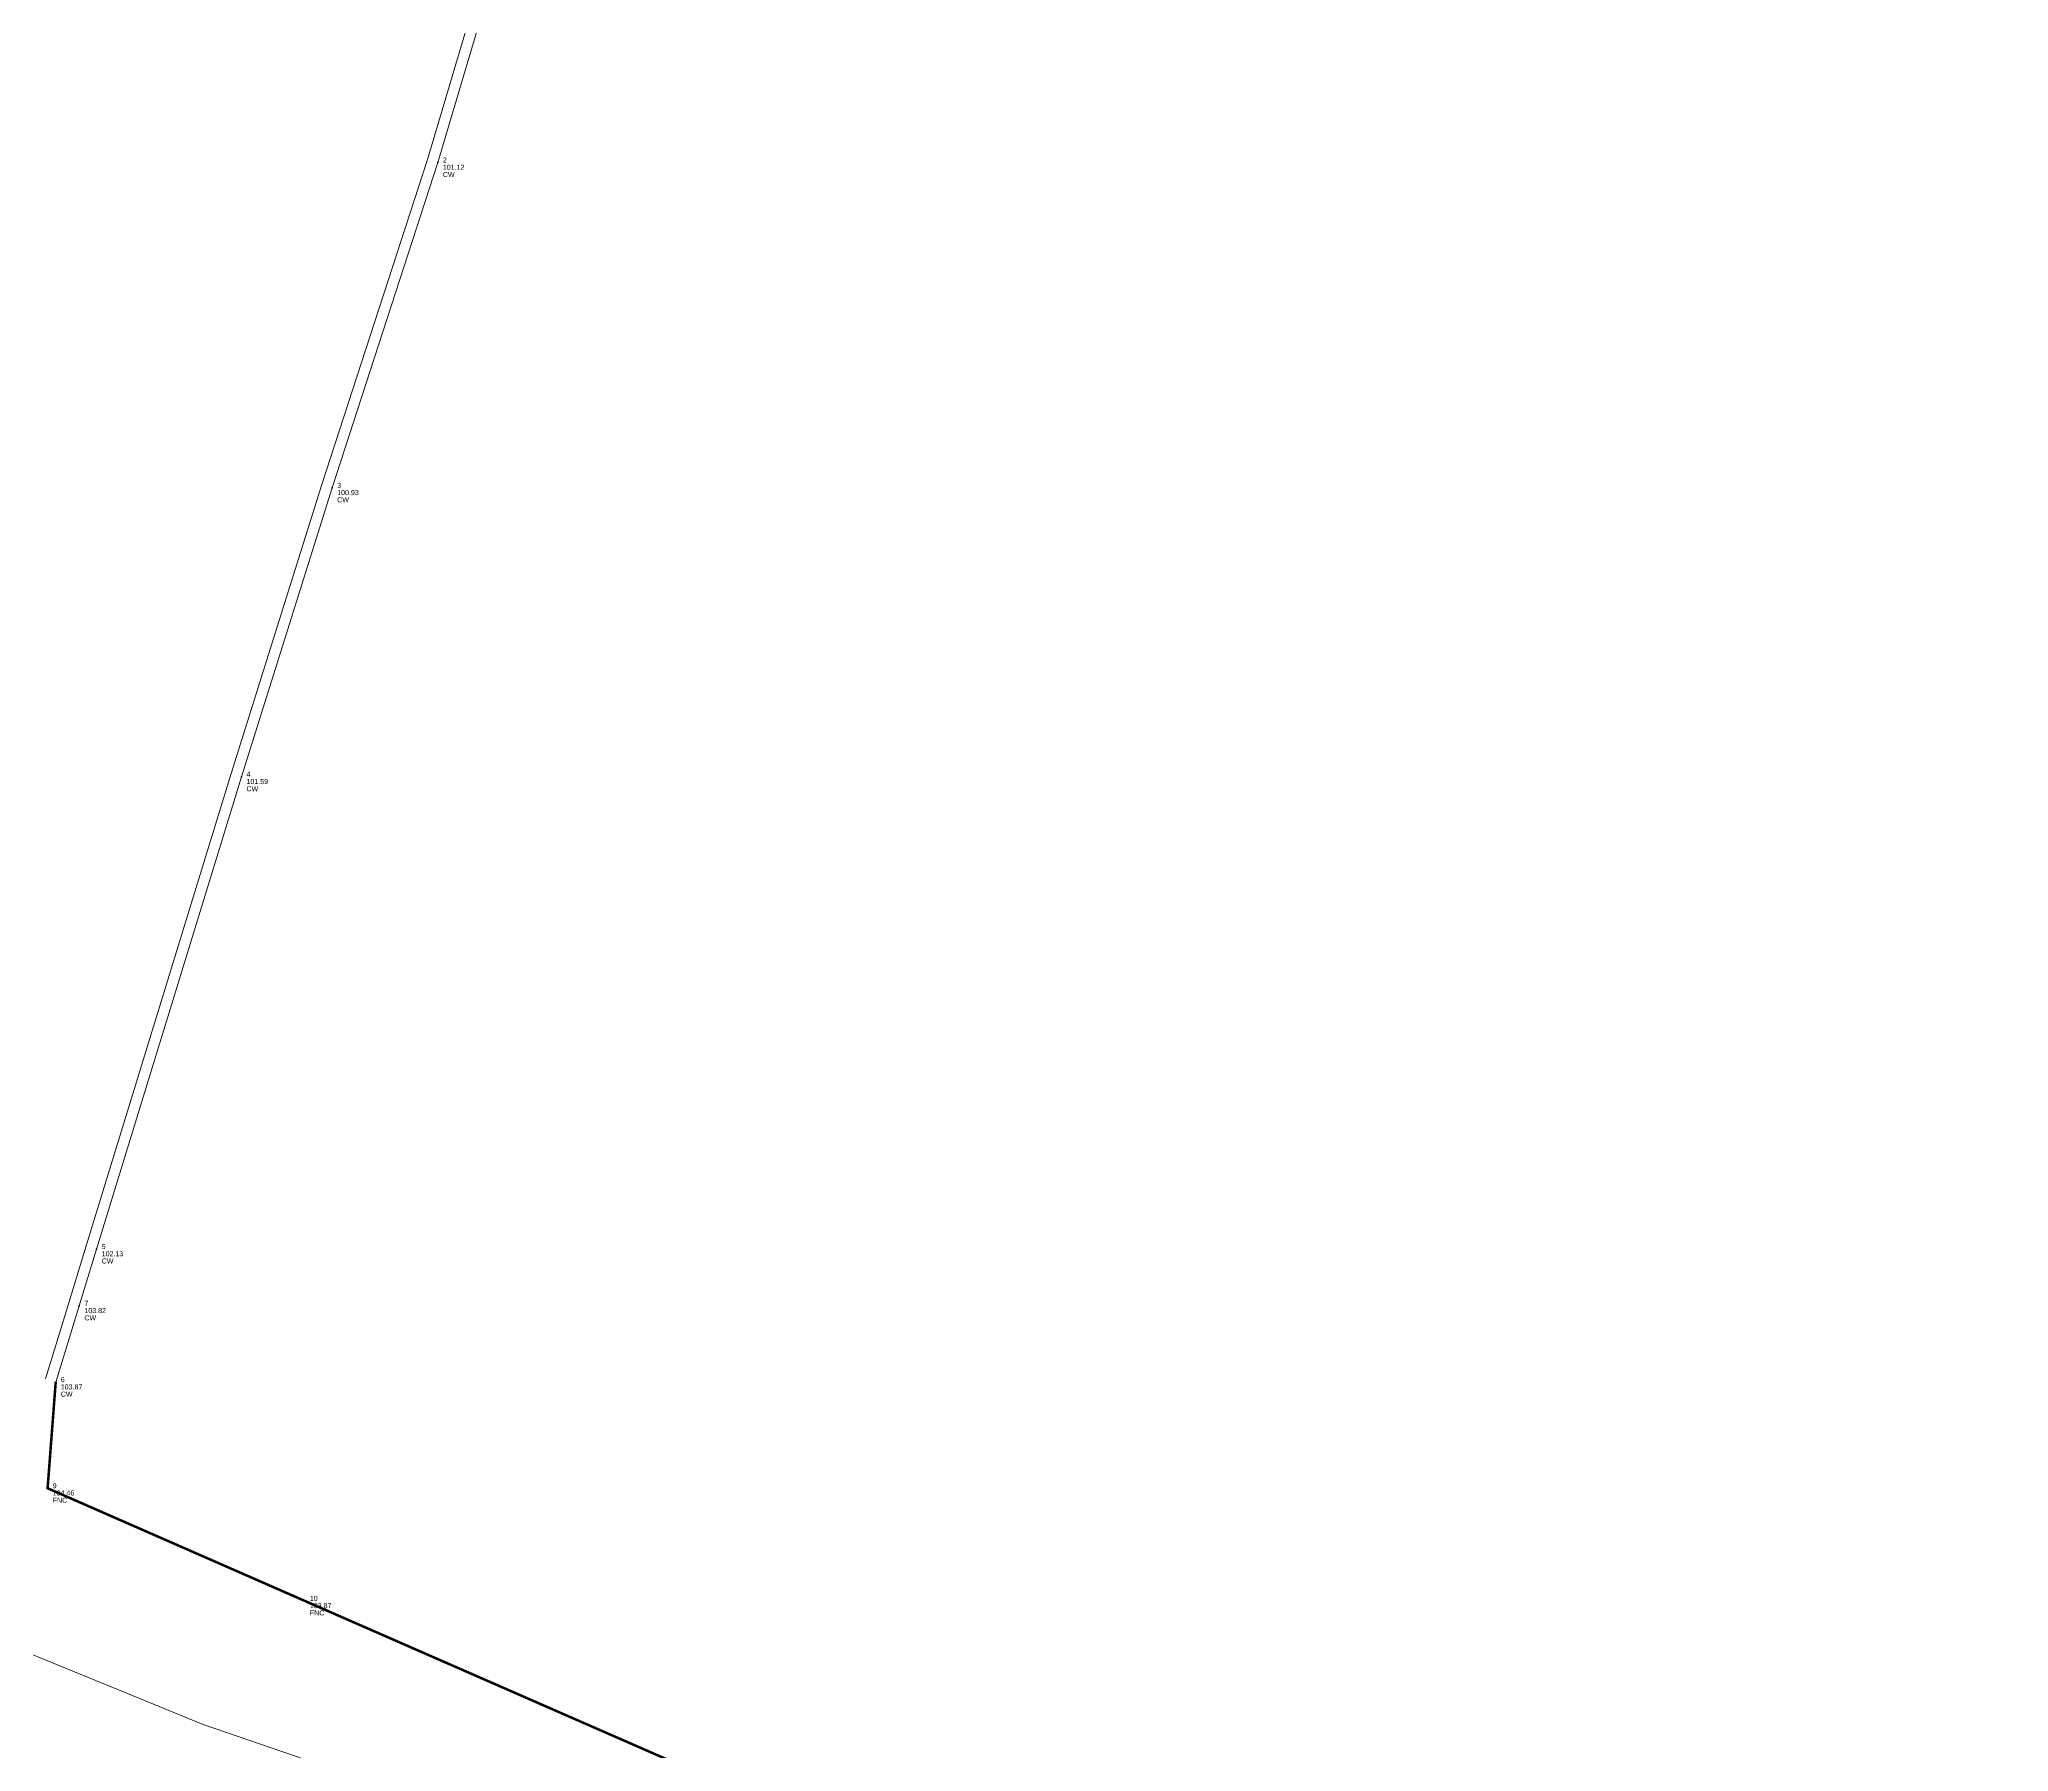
# Model space of a CAD drawing. Header units: millimetres. Extents: x 1332 to 1607, y 864 to 1149.
# Drawn here: x 1389.3 to 1443.7, y 1006.9 to 1054.2 of the extents above; entities that cross this region are included whole.
import ezdxf

# ---------------------------------------------------------------- set-up
doc = ezdxf.new("R2010")
doc.units = ezdxf.units.MM
doc.linetypes.add('1', pattern=[0])
doc.linetypes.add('DASHED', pattern=[0.75, 0.5, -0.25])
doc.layers.add('Compound Wall', color=1, linetype='Continuous', lineweight=30)
for name, color, linetype in [('PATRA', 6, '1'), ('pntdesc', 1, 'Continuous'), ('pntelev', 2, 'Continuous'), ('pntno', 3, 'Continuous'), ('ROAD', 5, 'Continuous')]:
    doc.layers.add(name, color=color, linetype=linetype)
doc.styles.get("Standard").update_dxf_attribs({"font": 'arial.ttf'})

msp = doc.modelspace()

# ---------------------------------------------------------------- linework, layer by layer
at = {"color": 254}
for p in [(1400.306, 1050.785, 101.117), (1397.386, 1041.796, 100.931), (1394.878, 1033.813, 101.589), (1390.876, 1020.765, 102.128), (1390.397, 1019.194, 103.816), (1389.745, 1017.086, 103.869), (1389.521, 1014.155, 104.458), (1396.631, 1011.042, 103.874)]:
    msp.add_point(p, dxfattribs=at)
at = {"layer": 'Compound Wall', "linetype": 'Continuous', "lineweight": 0, "elevation": 103.869, "flags": 128}
for points in [[(1389.4584, 1017.17465), (1390.11022, 1019.28207), (1390.58911, 1020.85273), (1394.59149, 1033.90194), (1397.10023, 1041.8873), (1400.01951, 1050.8741), (1404.0926, 1064.57582), (1399.97325, 1065.34752)], [(1389.745, 1017.086), (1390.397, 1019.194), (1390.876, 1020.765), (1394.878, 1033.813), (1397.386, 1041.796), (1400.306, 1050.785), (1404.518, 1064.954), (1400.16858, 1065.76004)]]:
    msp.add_lwpolyline(points, dxfattribs=at)
at = {"layer": 'PATRA', "color": 3, "linetype": 'DASHED', "const_width": 0.07, "elevation": 90.418}
msp.add_lwpolyline([(1529.735, 964.351), (1492.185, 977.114), (1468.391, 984.63), (1448.298, 990.765), (1439.271, 993.482), (1428.873, 996.92), (1418.819, 1001.269), (1408.646, 1005.787), (1396.631, 1011.042), (1389.521, 1014.155), (1389.745, 1017.086)], dxfattribs=at)
at = {"layer": 'ROAD', "linetype": 'Continuous', "lineweight": 0, "elevation": 97.056, "flags": 128}
msp.add_lwpolyline([(1350.043, 1025.35), (1369.605, 1018.937), (1386.89, 1014.386), (1386.451, 1010.643), (1393.822, 1007.63), (1508.751, 968.213), (1511.888, 964.732), (1520.116, 961.09), (1527.202, 959.163), (1536.713, 956.096)], dxfattribs=at)

# ---------------------------------------------------------------- texts
at = {"layer": 'pntdesc'}
for s, p in [('CW', (1400.446, 1050.385)), ('CW', (1397.526, 1041.396)), ('CW', (1395.018, 1033.413)), ('CW', (1391.016, 1020.365)), ('CW', (1390.537, 1018.794)), ('CW', (1389.885, 1016.686)), ('FNC', (1389.661, 1013.755)), ('FNC', (1396.771, 1010.642))]:
    msp.add_text(s, height=0.14, dxfattribs=at).set_placement(p)
at = {"layer": 'pntelev'}
for s, p in [('101.12', (1400.446, 1050.585)), ('100.93', (1397.526, 1041.596)), ('101.59', (1395.018, 1033.613)), ('102.13', (1391.016, 1020.565)), ('103.82', (1390.537, 1018.994)), ('103.87', (1389.885, 1016.886)), ('104.46', (1389.661, 1013.955)), ('103.87', (1396.771, 1010.842))]:
    msp.add_text(s, height=0.14, dxfattribs=at).set_placement(p)
at = {"layer": 'pntno'}
for s, p in [('2', (1400.446, 1050.785)), ('3', (1397.526, 1041.796)), ('4', (1395.018, 1033.813)), ('5', (1391.016, 1020.765)), ('7', (1390.537, 1019.194)), ('6', (1389.885, 1017.086)), ('9', (1389.661, 1014.155)), ('10', (1396.771, 1011.042))]:
    msp.add_text(s, height=0.14, dxfattribs=at).set_placement(p)

doc.saveas('drawing.dxf')
